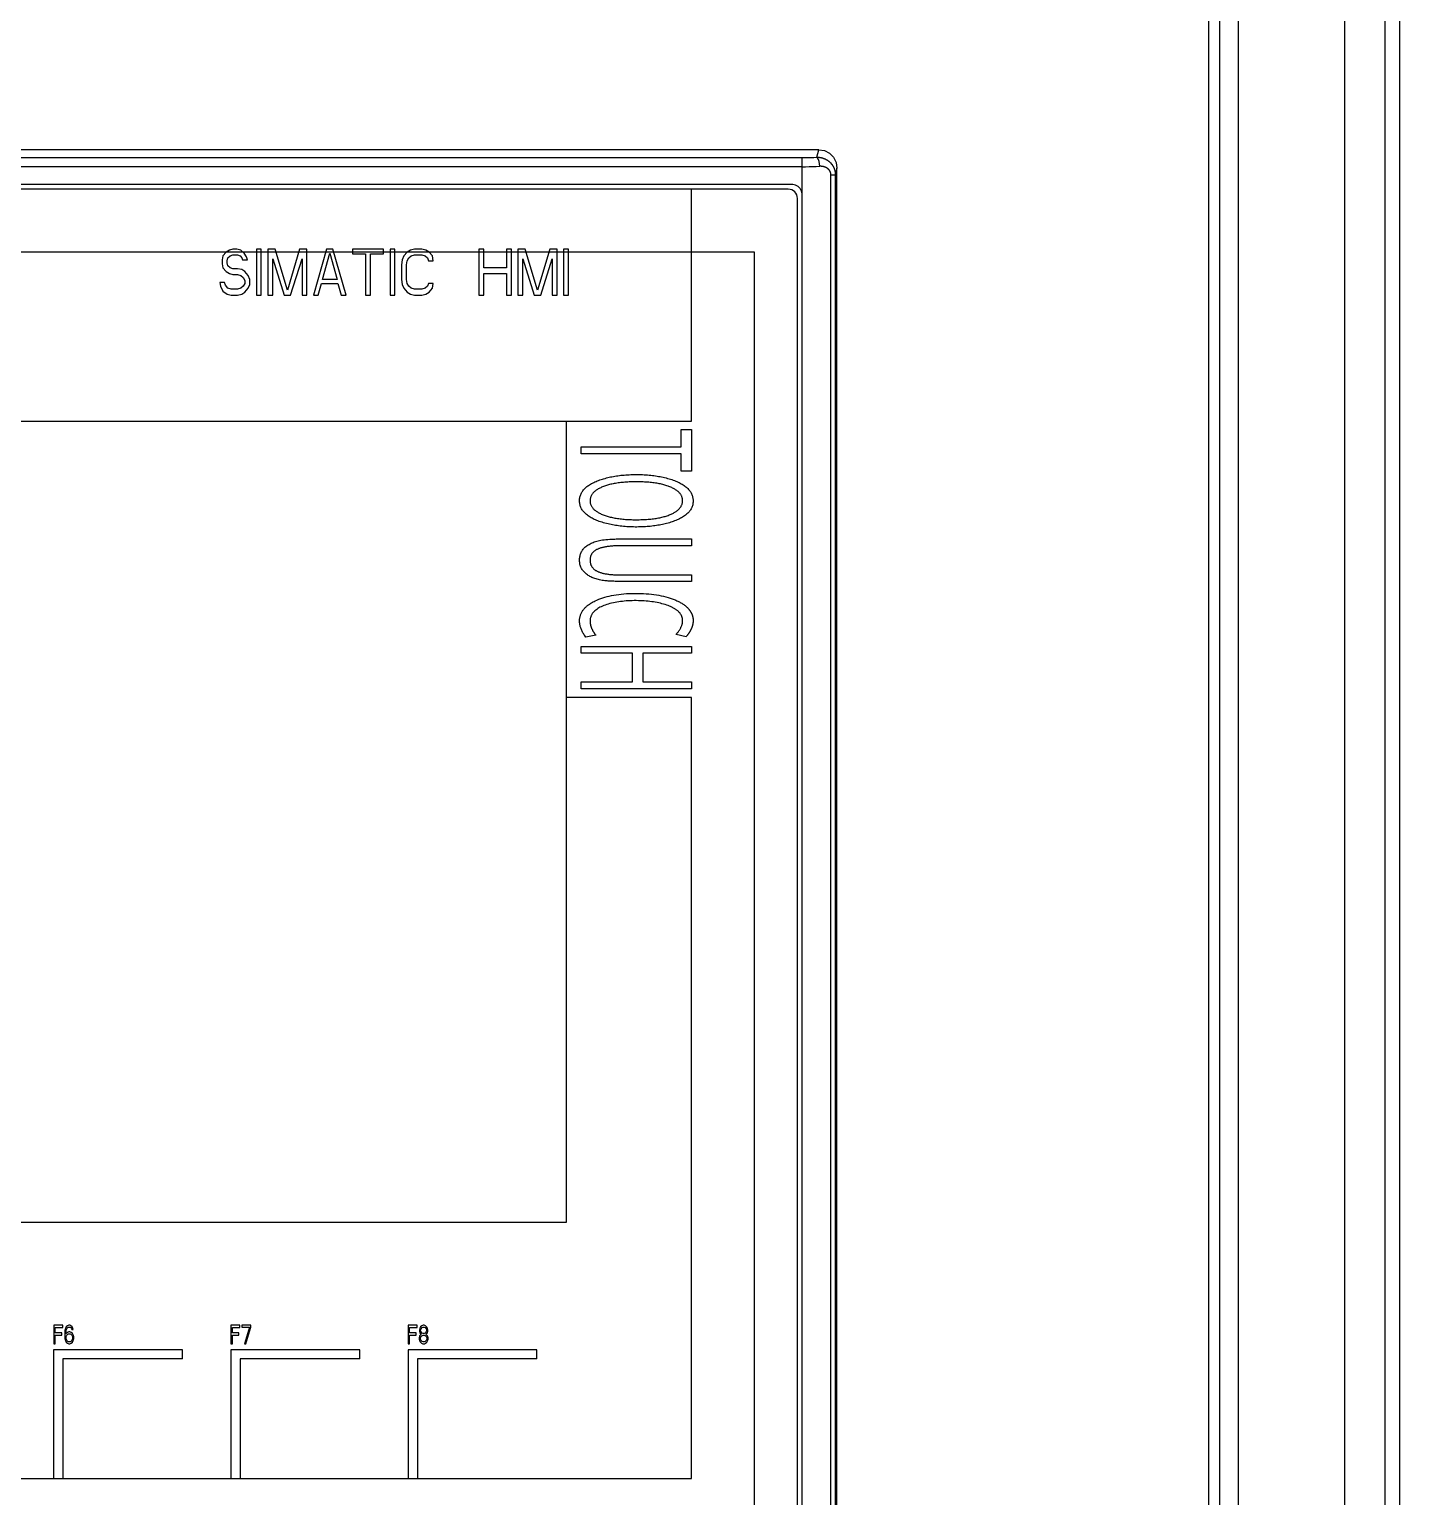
# Model space of a CAD drawing. Header units: millimetres. Extents: x 979 to 5828, y -1860 to 642.
# Drawn here: x 3258.3 to 3407.2, y 358.8 to 518.2 of the extents above; entities that cross this region are included whole.
import ezdxf

# ---------------------------------------------------------------- set-up
doc = ezdxf.new("R2010")
doc.units = ezdxf.units.MM

msp = doc.modelspace()

# ---------------------------------------------------------------- linework, layer by layer
for p, q in [((3386.388, 573.567), (3386.388, 278.641)), ((3387.635, 279.141), (3387.635, 573.567)), ((3389.66, 279.585), (3389.66, 572.625)), ((3405.56, 569.425), (3405.56, 282.785)), ((3407.16, 569.425), (3407.16, 282.785)), ((3401.206, 297.588), (3401.206, 554.62))]:
    msp.add_line(p, q)
at = {"color": 7, "linetype": 'Continuous'}
for p, q in [((3344.044, 505.104), (3134.022, 505.104)), ((3135.833, 504.24), (3342.233, 504.24)), ((3342.233, 347.969), (3342.233, 504.24)), ((3343.84, 504.283), (3344.044, 505.104)), ((3342.233, 503.253), (3135.833, 503.253)), ((3345.378, 349.843), (3345.378, 502.366)), ((3345.378, 502.366), (3345.853, 502.366)), ((3346.033, 503.091), (3345.853, 502.366)), ((3345.853, 502.366), (3345.853, 349.843)), ((3346.033, 349.117), (3346.033, 503.091)), ((3341.233, 501.304), (3136.833, 501.304)), ((3340.733, 500.804), (3137.333, 500.804)), ((3330.233, 475.604), (3330.233, 500.804)), ((3341.733, 352.404), (3341.733, 499.804)), ((3280.034, 494.199), (3279.68, 493.986)), ((3280.388, 494.305), (3280.034, 494.199)), ((3280.831, 494.305), (3280.388, 494.305)), ((3281.274, 494.199), (3280.831, 494.305)), ((3281.628, 493.879), (3281.274, 494.199)), ((3282.956, 494.305), (3282.956, 489.305)), ((3283.487, 494.305), (3282.956, 494.305)), ((3283.487, 489.305), (3283.487, 494.305)), ((3284.196, 494.305), (3284.196, 489.305)), ((3284.993, 494.305), (3284.196, 494.305)), ((3286.321, 489.837), (3284.993, 494.305)), ((3287.649, 494.305), (3286.321, 489.837)), ((3288.446, 494.305), (3287.649, 494.305)), ((3288.446, 489.305), (3288.446, 494.305)), ((3290.571, 494.305), (3289.154, 489.305)), ((3291.279, 494.305), (3290.571, 494.305)), ((3292.696, 489.305), (3291.279, 494.305)), ((3293.404, 494.305), (3293.404, 493.773)), ((3296.769, 494.305), (3293.404, 494.305)), ((3296.769, 493.773), (3296.769, 494.305)), ((3297.477, 494.305), (3297.477, 489.305)), ((3298.008, 494.305), (3297.477, 494.305)), ((3298.008, 489.305), (3298.008, 494.305)), ((3299.691, 494.199), (3299.336, 493.986)), ((3300.133, 494.305), (3299.691, 494.199)), ((3300.93, 494.305), (3300.133, 494.305)), ((3301.373, 494.199), (3300.93, 494.305)), ((3301.727, 493.986), (3301.373, 494.199)), ((3307.128, 494.305), (3307.128, 489.305)), ((3307.659, 494.305), (3307.128, 494.305)), ((3307.659, 492.284), (3307.659, 494.305)), ((3310.138, 494.305), (3310.138, 492.284)), ((3310.67, 494.305), (3310.138, 494.305)), ((3310.67, 489.305), (3310.67, 494.305)), ((3311.378, 494.305), (3311.378, 489.305)), ((3312.175, 494.305), (3311.378, 494.305)), ((3313.503, 489.837), (3312.175, 494.305)), ((3314.831, 494.305), (3313.503, 489.837)), ((3315.628, 494.305), (3314.831, 494.305)), ((3315.628, 489.305), (3315.628, 494.305)), ((3316.336, 494.305), (3316.336, 489.305)), ((3316.868, 494.305), (3316.336, 494.305)), ((3316.868, 489.305), (3316.868, 494.305)), ((3279.326, 493.56), (3279.237, 493.135)), ((3279.237, 493.135), (3279.237, 492.709)), ((3279.237, 492.709), (3279.326, 492.284)), ((3279.68, 493.986), (3279.326, 493.56)), ((3279.769, 493.028), (3279.857, 493.348)), ((3279.769, 492.816), (3279.769, 493.028)), ((3279.857, 492.496), (3279.769, 492.816)), ((3279.857, 493.348), (3280.123, 493.56)), ((3280.123, 493.56), (3280.388, 493.667)), ((3280.388, 493.667), (3280.92, 493.667)), ((3280.92, 493.667), (3281.185, 493.56)), ((3281.185, 493.56), (3281.362, 493.348)), ((3281.362, 493.348), (3281.451, 493.135)), ((3281.451, 493.135), (3281.982, 493.135)), ((3281.894, 493.454), (3281.628, 493.879)), ((3281.982, 493.135), (3281.894, 493.454)), ((3284.727, 489.305), (3284.727, 493.241)), ((3284.727, 493.241), (3285.967, 489.305)), ((3286.675, 489.305), (3287.914, 493.241)), ((3287.914, 493.241), (3287.914, 489.305)), ((3290.128, 491.007), (3290.925, 493.879)), ((3290.925, 493.879), (3291.722, 491.007)), ((3293.404, 493.773), (3294.821, 493.773)), ((3294.821, 493.773), (3294.821, 489.305)), ((3295.352, 489.305), (3295.352, 493.773)), ((3295.352, 493.773), (3296.769, 493.773)), ((3298.805, 493.135), (3298.717, 492.603)), ((3298.717, 492.603), (3298.717, 491.007)), ((3298.982, 493.56), (3298.805, 493.135)), ((3299.336, 493.986), (3298.982, 493.56)), ((3299.248, 492.603), (3299.336, 493.028)), ((3299.248, 491.007), (3299.248, 492.603)), ((3299.336, 493.028), (3299.513, 493.348)), ((3299.513, 493.348), (3299.779, 493.56)), ((3299.779, 493.56), (3300.133, 493.667)), ((3300.133, 493.667), (3300.93, 493.667)), ((3300.93, 493.667), (3301.284, 493.56)), ((3301.284, 493.56), (3301.55, 493.348)), ((3301.55, 493.348), (3301.638, 493.028)), ((3301.638, 493.028), (3302.17, 493.028)), ((3302.081, 493.56), (3301.727, 493.986)), ((3302.17, 493.028), (3302.081, 493.56)), ((3311.909, 489.305), (3311.909, 493.241)), ((3311.909, 493.241), (3313.149, 489.305)), ((3313.857, 489.305), (3315.097, 493.241)), ((3315.097, 493.241), (3315.097, 489.305)), ((3279.326, 492.284), (3279.68, 491.858)), ((3279.68, 491.858), (3280.034, 491.645)), ((3280.123, 492.284), (3279.857, 492.496)), ((3280.034, 491.645), (3280.388, 491.539)), ((3280.388, 492.177), (3280.123, 492.284)), ((3280.92, 492.177), (3280.388, 492.177)), ((3280.388, 491.539), (3280.92, 491.539)), ((3281.362, 492.071), (3280.92, 492.177)), ((3280.92, 491.539), (3281.274, 491.433)), ((3281.274, 491.433), (3281.539, 491.22)), ((3281.717, 491.858), (3281.362, 492.071)), ((3281.539, 491.22), (3281.717, 490.901)), ((3282.071, 491.433), (3281.717, 491.858)), ((3282.248, 491.007), (3282.071, 491.433)), ((3282.248, 490.475), (3282.248, 491.007)), ((3291.722, 491.007), (3290.128, 491.007)), ((3298.717, 491.007), (3298.805, 490.475)), ((3299.336, 490.582), (3299.248, 491.007)), ((3310.138, 492.284), (3307.659, 492.284)), ((3307.659, 489.305), (3307.659, 491.645)), ((3307.659, 491.645), (3310.138, 491.645)), ((3310.138, 491.645), (3310.138, 489.305)), ((3278.972, 490.688), (3279.06, 490.262)), ((3279.503, 490.688), (3278.972, 490.688)), ((3279.06, 490.262), (3279.326, 489.731)), ((3279.326, 489.731), (3279.769, 489.411)), ((3279.592, 490.369), (3279.503, 490.688)), ((3279.857, 490.05), (3279.592, 490.369)), ((3279.769, 489.411), (3280.211, 489.305)), ((3280.211, 489.943), (3279.857, 490.05)), ((3280.92, 489.943), (3280.211, 489.943)), ((3281.274, 490.05), (3280.92, 489.943)), ((3280.92, 489.305), (3281.362, 489.411)), ((3281.539, 490.262), (3281.274, 490.05)), ((3281.362, 489.411), (3281.717, 489.624)), ((3281.717, 490.582), (3281.539, 490.262)), ((3281.717, 490.901), (3281.717, 490.582)), ((3281.717, 489.624), (3282.071, 490.05)), ((3282.071, 490.05), (3282.248, 490.475)), ((3289.685, 489.305), (3290.039, 490.582)), ((3290.039, 490.582), (3291.81, 490.582)), ((3291.81, 490.582), (3292.164, 489.305)), ((3298.805, 490.475), (3298.982, 490.05)), ((3298.982, 490.05), (3299.336, 489.624)), ((3299.513, 490.262), (3299.336, 490.582)), ((3299.336, 489.624), (3299.691, 489.411)), ((3299.779, 490.05), (3299.513, 490.262)), ((3299.691, 489.411), (3300.133, 489.305)), ((3300.133, 489.943), (3299.779, 490.05)), ((3300.93, 489.943), (3300.133, 489.943)), ((3301.284, 490.05), (3300.93, 489.943)), ((3300.93, 489.305), (3301.373, 489.411)), ((3301.55, 490.262), (3301.284, 490.05)), ((3301.373, 489.411), (3301.727, 489.624)), ((3301.638, 490.582), (3301.55, 490.262)), ((3302.17, 490.582), (3301.638, 490.582)), ((3301.727, 489.624), (3302.081, 490.05)), ((3302.081, 490.05), (3302.17, 490.582)), ((3280.211, 489.305), (3280.92, 489.305)), ((3282.956, 489.305), (3283.487, 489.305)), ((3284.196, 489.305), (3284.727, 489.305)), ((3285.967, 489.305), (3286.675, 489.305)), ((3287.914, 489.305), (3288.446, 489.305)), ((3289.154, 489.305), (3289.685, 489.305)), ((3292.164, 489.305), (3292.696, 489.305)), ((3294.821, 489.305), (3295.352, 489.305)), ((3297.477, 489.305), (3298.008, 489.305)), ((3300.133, 489.305), (3300.93, 489.305)), ((3307.128, 489.305), (3307.659, 489.305)), ((3310.138, 489.305), (3310.67, 489.305)), ((3311.378, 489.305), (3311.909, 489.305)), ((3313.149, 489.305), (3313.857, 489.305)), ((3315.097, 489.305), (3315.628, 489.305)), ((3316.336, 489.305), (3316.868, 489.305)), ((3161.433, 475.604), (3330.233, 475.604)), ((3316.633, 388.604), (3316.633, 475.604)), ((3329.089, 472.82), (3329.089, 474.704)), ((3329.089, 474.704), (3330.233, 474.704)), ((3330.233, 474.704), (3330.233, 470.167)), ((3318.233, 472.073), (3318.233, 472.82)), ((3318.233, 472.82), (3329.089, 472.82)), ((3329.089, 472.073), (3318.233, 472.073)), ((3329.089, 470.167), (3329.089, 472.073)), ((3330.233, 470.167), (3329.089, 470.167)), ((3323.528, 462.827), (3330.233, 462.827)), ((3330.233, 462.827), (3330.233, 462.081)), ((3330.233, 462.081), (3322.889, 462.081)), ((3322.742, 458.905), (3330.233, 458.905)), ((3330.233, 458.905), (3330.233, 458.195)), ((3318.233, 450.394), (3318.233, 451.14)), ((3318.233, 451.14), (3330.233, 451.14)), ((3319.843, 452.351), (3318.732, 452.165)), ((3329.658, 452.201), (3328.549, 452.442)), ((3330.233, 451.14), (3330.233, 450.394)), ((3323.807, 450.394), (3318.233, 450.394)), ((3323.807, 447.29), (3323.807, 450.394)), ((3324.948, 450.394), (3324.948, 447.29)), ((3330.233, 450.394), (3324.948, 450.394)), ((3318.233, 446.544), (3318.233, 447.29)), ((3318.233, 447.29), (3323.807, 447.29)), ((3330.233, 446.544), (3318.233, 446.544)), ((3324.948, 447.29), (3330.233, 447.29)), ((3330.233, 447.29), (3330.233, 446.544)), ((3330.233, 445.604), (3316.633, 445.604)), ((3330.233, 360.744), (3330.233, 445.604)), ((3161.433, 388.604), (3316.633, 388.604)), ((3260.948, 377.395), (3260.948, 375.395)), ((3261.923, 377.395), (3260.948, 377.395)), ((3261.11, 376.587), (3261.11, 377.14)), ((3261.11, 377.14), (3261.923, 377.14)), ((3261.814, 376.587), (3261.11, 376.587)), ((3261.11, 375.395), (3261.11, 376.331)), ((3261.11, 376.331), (3261.814, 376.331)), ((3261.814, 376.331), (3261.814, 376.587)), ((3261.923, 377.14), (3261.923, 377.395)), ((3262.166, 376.842), (3262.139, 376.544)), ((3262.139, 376.544), (3262.139, 376.246)), ((3262.139, 376.246), (3262.166, 375.948)), ((3262.221, 377.055), (3262.166, 376.842)), ((3262.302, 377.225), (3262.221, 377.055)), ((3262.275, 376.544), (3262.302, 376.799)), ((3262.437, 376.629), (3262.275, 376.459)), ((3262.275, 376.459), (3262.275, 376.544)), ((3262.437, 377.353), (3262.302, 377.225)), ((3262.302, 376.799), (3262.329, 376.927)), ((3262.302, 376.118), (3262.329, 376.246)), ((3262.329, 376.927), (3262.383, 377.055)), ((3262.329, 376.246), (3262.383, 376.331)), ((3262.383, 377.055), (3262.464, 377.14)), ((3262.383, 376.331), (3262.464, 376.416)), ((3262.573, 377.395), (3262.437, 377.353)), ((3262.573, 376.672), (3262.437, 376.629)), ((3262.464, 377.14), (3262.546, 377.182)), ((3262.464, 376.416), (3262.546, 376.459)), ((3262.546, 377.182), (3262.708, 377.182)), ((3262.546, 376.459), (3262.735, 376.459)), ((3262.681, 377.395), (3262.573, 377.395)), ((3262.708, 376.672), (3262.573, 376.672)), ((3262.816, 377.353), (3262.681, 377.395)), ((3262.708, 377.182), (3262.789, 377.14)), ((3262.844, 376.629), (3262.708, 376.672)), ((3262.735, 376.459), (3262.816, 376.416)), ((3262.789, 377.14), (3262.871, 377.055)), ((3262.952, 377.225), (3262.816, 377.353)), ((3262.816, 376.416), (3262.898, 376.331)), ((3262.979, 376.501), (3262.844, 376.629)), ((3262.871, 377.055), (3262.925, 376.927)), ((3262.898, 376.331), (3262.952, 376.246)), ((3262.925, 376.927), (3263.06, 376.927)), ((3263.033, 377.055), (3262.952, 377.225)), ((3262.952, 376.246), (3262.979, 376.118)), ((3263.06, 376.374), (3262.979, 376.501)), ((3263.06, 376.927), (3263.033, 377.055)), ((3263.114, 376.161), (3263.06, 376.374)), ((3280.198, 377.395), (3280.198, 375.395)), ((3281.173, 377.395), (3280.198, 377.395)), ((3280.36, 376.587), (3280.36, 377.14)), ((3280.36, 377.14), (3281.173, 377.14)), ((3281.064, 376.587), (3280.36, 376.587)), ((3280.36, 375.395), (3280.36, 376.331)), ((3280.36, 376.331), (3281.064, 376.331)), ((3281.064, 376.331), (3281.064, 376.587)), ((3281.173, 377.14), (3281.173, 377.395)), ((3281.389, 377.395), (3281.389, 377.182)), ((3282.364, 377.395), (3281.389, 377.395)), ((3281.389, 377.182), (3282.202, 377.182)), ((3282.202, 377.182), (3281.66, 375.395)), ((3281.823, 375.395), (3282.364, 377.182)), ((3282.364, 377.182), (3282.364, 377.395)), ((3299.448, 377.395), (3299.448, 375.395)), ((3300.423, 377.395), (3299.448, 377.395)), ((3299.61, 376.587), (3299.61, 377.14)), ((3299.61, 377.14), (3300.423, 377.14)), ((3300.314, 376.587), (3299.61, 376.587)), ((3299.61, 375.395), (3299.61, 376.331)), ((3299.61, 376.331), (3300.314, 376.331)), ((3300.314, 376.331), (3300.314, 376.587)), ((3300.423, 377.14), (3300.423, 377.395)), ((3300.694, 376.246), (3300.639, 376.033)), ((3300.721, 377.097), (3300.666, 376.884)), ((3300.666, 376.884), (3300.666, 376.757)), ((3300.666, 376.757), (3300.721, 376.587)), ((3300.802, 376.374), (3300.694, 376.246)), ((3300.802, 377.225), (3300.721, 377.097)), ((3300.721, 376.587), (3300.802, 376.459)), ((3300.775, 376.033), (3300.856, 376.204)), ((3300.937, 377.353), (3300.802, 377.225)), ((3300.802, 376.884), (3300.856, 377.012)), ((3300.802, 376.799), (3300.802, 376.884)), ((3300.856, 376.672), (3300.802, 376.799)), ((3300.802, 376.459), (3300.856, 376.416)), ((3300.856, 376.416), (3300.802, 376.374)), ((3300.856, 377.012), (3300.964, 377.14)), ((3300.964, 376.544), (3300.856, 376.672)), ((3300.856, 376.204), (3300.964, 376.289)), ((3301.073, 377.395), (3300.937, 377.353)), ((3300.964, 377.14), (3301.073, 377.182)), ((3301.073, 376.501), (3300.964, 376.544)), ((3300.964, 376.289), (3301.073, 376.331)), ((3301.181, 377.395), (3301.073, 377.395)), ((3301.073, 377.182), (3301.181, 377.182)), ((3301.181, 376.501), (3301.073, 376.501)), ((3301.073, 376.331), (3301.181, 376.331)), ((3301.316, 377.353), (3301.181, 377.395)), ((3301.181, 377.182), (3301.289, 377.14)), ((3301.289, 376.544), (3301.181, 376.501)), ((3301.181, 376.331), (3301.289, 376.289)), ((3301.289, 377.14), (3301.398, 377.012)), ((3301.398, 376.672), (3301.289, 376.544)), ((3301.289, 376.289), (3301.398, 376.204)), ((3301.452, 377.225), (3301.316, 377.353)), ((3301.398, 377.012), (3301.452, 376.884)), ((3301.452, 376.799), (3301.398, 376.672)), ((3301.398, 376.416), (3301.452, 376.459)), ((3301.452, 376.374), (3301.398, 376.416)), ((3301.398, 376.204), (3301.479, 376.033)), ((3301.533, 377.097), (3301.452, 377.225)), ((3301.452, 376.884), (3301.452, 376.799)), ((3301.452, 376.459), (3301.533, 376.587)), ((3301.56, 376.246), (3301.452, 376.374)), ((3301.587, 376.884), (3301.533, 377.097)), ((3301.533, 376.587), (3301.587, 376.757)), ((3301.614, 376.033), (3301.56, 376.246)), ((3301.587, 376.757), (3301.587, 376.884)), ((3260.923, 374.744), (3260.923, 360.744)), ((3274.923, 374.744), (3260.923, 374.744)), ((3260.948, 375.395), (3261.11, 375.395)), ((3262.166, 375.948), (3262.221, 375.735)), ((3262.221, 375.735), (3262.302, 375.565)), ((3262.302, 375.991), (3262.302, 376.118)), ((3262.329, 375.863), (3262.302, 375.991)), ((3262.302, 375.565), (3262.437, 375.438)), ((3262.383, 375.735), (3262.329, 375.863)), ((3262.464, 375.65), (3262.383, 375.735)), ((3262.437, 375.438), (3262.573, 375.395)), ((3262.546, 375.608), (3262.464, 375.65)), ((3262.735, 375.608), (3262.546, 375.608)), ((3262.573, 375.395), (3262.708, 375.395)), ((3262.708, 375.395), (3262.844, 375.438)), ((3262.816, 375.65), (3262.735, 375.608)), ((3262.898, 375.735), (3262.816, 375.65)), ((3262.844, 375.438), (3262.979, 375.565)), ((3262.952, 375.863), (3262.898, 375.735)), ((3262.979, 375.991), (3262.952, 375.863)), ((3262.979, 376.118), (3262.979, 375.991)), ((3262.979, 375.565), (3263.06, 375.735)), ((3263.06, 375.735), (3263.114, 375.948)), ((3263.114, 375.948), (3263.114, 376.161)), ((3274.923, 373.744), (3274.923, 374.744)), ((3280.183, 374.744), (3280.183, 360.744)), ((3294.183, 374.744), (3280.183, 374.744)), ((3280.198, 375.395), (3280.36, 375.395)), ((3281.66, 375.395), (3281.823, 375.395)), ((3294.183, 373.744), (3294.183, 374.744)), ((3299.443, 374.744), (3299.443, 360.744)), ((3313.443, 374.744), (3299.443, 374.744)), ((3299.448, 375.395), (3299.61, 375.395)), ((3300.639, 376.033), (3300.639, 375.906)), ((3300.639, 375.906), (3300.694, 375.693)), ((3300.694, 375.693), (3300.775, 375.565)), ((3300.775, 375.906), (3300.775, 376.033)), ((3300.856, 375.735), (3300.775, 375.906)), ((3300.775, 375.565), (3300.91, 375.438)), ((3300.964, 375.65), (3300.856, 375.735)), ((3300.91, 375.438), (3301.046, 375.395)), ((3301.073, 375.608), (3300.964, 375.65)), ((3301.046, 375.395), (3301.208, 375.395)), ((3301.181, 375.608), (3301.073, 375.608)), ((3301.289, 375.65), (3301.181, 375.608)), ((3301.208, 375.395), (3301.344, 375.438)), ((3301.398, 375.735), (3301.289, 375.65)), ((3301.344, 375.438), (3301.479, 375.565)), ((3301.479, 375.906), (3301.398, 375.735)), ((3301.479, 376.033), (3301.479, 375.906)), ((3301.479, 375.565), (3301.56, 375.693)), ((3301.56, 375.693), (3301.614, 375.906)), ((3301.614, 375.906), (3301.614, 376.033)), ((3313.443, 373.744), (3313.443, 374.744)), ((3261.923, 373.744), (3261.923, 360.744)), ((3274.923, 373.744), (3261.923, 373.744)), ((3281.183, 373.744), (3281.183, 360.744)), ((3294.183, 373.744), (3281.183, 373.744)), ((3300.443, 373.744), (3300.443, 360.744)), ((3313.443, 373.744), (3300.443, 373.744)), ((3147.833, 360.744), (3330.233, 360.744))]:
    msp.add_line(p, q, dxfattribs=at)
for points in [[(3342.233, 504.24), (3342.56, 504.242), (3342.886, 504.247), (3343.208, 504.256), (3343.527, 504.267), (3343.84, 504.283)], [(3344.162, 503.296), (3344.135, 503.575), (3344.085, 503.833), (3344.015, 504.047), (3343.931, 504.201), (3343.84, 504.283)], [(3343.84, 504.283), (3343.866, 504.283), (3343.891, 504.283), (3343.917, 504.283), (3343.943, 504.283), (3343.968, 504.282), (3343.993, 504.281), (3344.019, 504.279), (3344.044, 504.278), (3344.069, 504.276), (3344.095, 504.273), (3344.12, 504.271), (3344.145, 504.268), (3344.17, 504.264), (3344.195, 504.261), (3344.219, 504.257), (3344.244, 504.253), (3344.269, 504.248), (3344.293, 504.244), (3344.318, 504.239), (3344.342, 504.233), (3344.367, 504.228), (3344.391, 504.222), (3344.415, 504.215), (3344.439, 504.209), (3344.464, 504.202), (3344.488, 504.195), (3344.512, 504.187), (3344.535, 504.179), (3344.559, 504.171), (3344.583, 504.163), (3344.607, 504.154), (3344.63, 504.145), (3344.654, 504.136), (3344.677, 504.126), (3344.7, 504.116), (3344.723, 504.106), (3344.746, 504.096), (3344.769, 504.085), (3344.791, 504.074), (3344.813, 504.063), (3344.836, 504.051), (3344.857, 504.039), (3344.879, 504.027), (3344.901, 504.015), (3344.922, 504.002), (3344.944, 503.989), (3344.965, 503.976), (3344.986, 503.963), (3345.007, 503.949), (3345.027, 503.935), (3345.048, 503.921), (3345.068, 503.906), (3345.088, 503.891), (3345.108, 503.876), (3345.128, 503.861), (3345.148, 503.845), (3345.167, 503.829), (3345.187, 503.813), (3345.206, 503.796), (3345.224, 503.78), (3345.243, 503.763), (3345.261, 503.746), (3345.279, 503.728), (3345.297, 503.711), (3345.315, 503.693), (3345.332, 503.675), (3345.349, 503.657), (3345.366, 503.639), (3345.382, 503.62), (3345.399, 503.601), (3345.415, 503.582), (3345.431, 503.562), (3345.446, 503.543), (3345.462, 503.523), (3345.477, 503.503), (3345.492, 503.483), (3345.506, 503.462), (3345.521, 503.442), (3345.535, 503.421), (3345.549, 503.399), (3345.562, 503.378), (3345.576, 503.357), (3345.589, 503.335), (3345.601, 503.313), (3345.614, 503.291), (3345.626, 503.269), (3345.638, 503.247), (3345.649, 503.225), (3345.66, 503.202), (3345.671, 503.179), (3345.682, 503.157), (3345.692, 503.134), (3345.702, 503.11), (3345.712, 503.087), (3345.721, 503.064), (3345.73, 503.04), (3345.739, 503.016), (3345.747, 502.992), (3345.755, 502.968), (3345.763, 502.944), (3345.771, 502.919), (3345.778, 502.895), (3345.785, 502.87), (3345.791, 502.846), (3345.798, 502.821), (3345.804, 502.796), (3345.809, 502.771), (3345.814, 502.746), (3345.819, 502.722), (3345.824, 502.697), (3345.828, 502.671), (3345.832, 502.646), (3345.835, 502.621), (3345.839, 502.596), (3345.842, 502.571), (3345.844, 502.545), (3345.846, 502.52), (3345.848, 502.494), (3345.85, 502.469), (3345.851, 502.443), (3345.852, 502.417), (3345.853, 502.392), (3345.853, 502.366)], [(3344.044, 505.104), (3344.659, 505.006), (3345.214, 504.721), (3345.654, 504.276), (3345.936, 503.714), (3346.033, 503.091)], [(3342.233, 503.253), (3342.625, 503.254), (3343.016, 503.26), (3343.404, 503.268), (3343.786, 503.28), (3344.162, 503.296)], [(3345.378, 502.366), (3345.378, 502.382), (3345.377, 502.398), (3345.377, 502.414), (3345.375, 502.429), (3345.374, 502.445), (3345.372, 502.461), (3345.371, 502.476), (3345.368, 502.492), (3345.366, 502.507), (3345.363, 502.522), (3345.36, 502.538), (3345.356, 502.553), (3345.353, 502.568), (3345.349, 502.583), (3345.344, 502.598), (3345.34, 502.613), (3345.335, 502.628), (3345.33, 502.643), (3345.324, 502.658), (3345.318, 502.672), (3345.312, 502.686), (3345.306, 502.7), (3345.3, 502.714), (3345.293, 502.728), (3345.286, 502.741), (3345.279, 502.755), (3345.272, 502.768), (3345.264, 502.781), (3345.257, 502.794), (3345.249, 502.807), (3345.241, 502.819), (3345.232, 502.832), (3345.224, 502.844), (3345.215, 502.856), (3345.206, 502.868), (3345.197, 502.88), (3345.187, 502.891), (3345.178, 502.903), (3345.168, 502.914), (3345.158, 502.925), (3345.148, 502.936), (3345.138, 502.947), (3345.128, 502.957), (3345.117, 502.968), (3345.107, 502.978), (3345.096, 502.988), (3345.085, 502.998), (3345.074, 503.007), (3345.063, 503.017), (3345.052, 503.026), (3345.041, 503.035), (3345.029, 503.044), (3345.018, 503.053), (3345.006, 503.062), (3344.994, 503.07), (3344.982, 503.079), (3344.97, 503.087), (3344.958, 503.095), (3344.946, 503.103), (3344.933, 503.11), (3344.921, 503.118), (3344.908, 503.125), (3344.896, 503.132), (3344.883, 503.139), (3344.87, 503.146), (3344.857, 503.153), (3344.844, 503.159), (3344.831, 503.166), (3344.818, 503.172), (3344.805, 503.178), (3344.792, 503.184), (3344.779, 503.189), (3344.765, 503.195), (3344.752, 503.2), (3344.739, 503.206), (3344.725, 503.211), (3344.711, 503.216), (3344.698, 503.221), (3344.684, 503.225), (3344.67, 503.23), (3344.656, 503.234), (3344.642, 503.239), (3344.628, 503.243), (3344.614, 503.247), (3344.6, 503.25), (3344.586, 503.254), (3344.572, 503.257), (3344.557, 503.261), (3344.543, 503.264), (3344.529, 503.267), (3344.515, 503.27), (3344.5, 503.273), (3344.486, 503.275), (3344.471, 503.278), (3344.457, 503.28), (3344.443, 503.282), (3344.428, 503.284), (3344.414, 503.286), (3344.399, 503.288), (3344.384, 503.289), (3344.37, 503.291), (3344.355, 503.292), (3344.34, 503.293), (3344.326, 503.294), (3344.311, 503.295), (3344.296, 503.296), (3344.281, 503.296), (3344.266, 503.297), (3344.252, 503.297), (3344.237, 503.297), (3344.222, 503.297), (3344.207, 503.297), (3344.192, 503.297), (3344.177, 503.296), (3344.162, 503.296)], [(3342.233, 500.305), (3342.184, 500.614), (3342.042, 500.892), (3341.821, 501.113), (3341.542, 501.255), (3341.233, 501.304)], [(3321.165, 464.451), (3320.993, 464.494), (3320.827, 464.538), (3320.665, 464.584), (3320.509, 464.631), (3320.357, 464.68), (3320.21, 464.73), (3320.068, 464.782), (3319.931, 464.836), (3319.798, 464.892), (3319.671, 464.948), (3319.548, 465.007), (3319.431, 465.067), (3319.318, 465.129), (3319.21, 465.192), (3319.107, 465.257), (3319.009, 465.324), (3318.915, 465.392), (3318.827, 465.462), (3318.743, 465.533), (3318.664, 465.606), (3318.59, 465.681), (3318.521, 465.757), (3318.457, 465.835), (3318.398, 465.914), (3318.343, 465.995), (3318.294, 466.078), (3318.249, 466.162), (3318.209, 466.248), (3318.174, 466.335), (3318.144, 466.424), (3318.118, 466.515), (3318.098, 466.607), (3318.082, 466.701), (3318.072, 466.797), (3318.066, 466.894), (3318.065, 466.993), (3318.069, 467.09), (3318.077, 467.187), (3318.091, 467.281), (3318.109, 467.374), (3318.132, 467.465), (3318.16, 467.555), (3318.192, 467.643), (3318.23, 467.73), (3318.272, 467.814), (3318.319, 467.898), (3318.371, 467.979), (3318.427, 468.059), (3318.489, 468.138), (3318.555, 468.214), (3318.626, 468.29), (3318.702, 468.363), (3318.782, 468.435), (3318.868, 468.505), (3318.958, 468.574), (3319.053, 468.641), (3319.153, 468.707), (3319.258, 468.77), (3319.368, 468.833), (3319.482, 468.893), (3319.601, 468.952), (3319.726, 469.01), (3319.855, 469.066), (3319.988, 469.12), (3320.123, 469.172), (3320.261, 469.222), (3320.4, 469.27), (3320.542, 469.316), (3320.685, 469.36), (3320.831, 469.402), (3320.979, 469.442), (3321.128, 469.48), (3321.28, 469.515), (3321.434, 469.549), (3321.59, 469.581), (3321.748, 469.611), (3321.908, 469.639), (3322.07, 469.664), (3322.234, 469.688), (3322.4, 469.71), (3322.568, 469.73), (3322.739, 469.747), (3322.911, 469.763), (3323.085, 469.777), (3323.262, 469.788), (3323.44, 469.798), (3323.62, 469.806), (3323.803, 469.811), (3323.987, 469.815), (3324.174, 469.817), (3324.362, 469.816), (3324.548, 469.814), (3324.732, 469.809), (3324.915, 469.802), (3325.097, 469.793), (3325.277, 469.782), (3325.455, 469.769), (3325.631, 469.753), (3325.806, 469.736), (3325.979, 469.716), (3326.15, 469.694), (3326.32, 469.67), (3326.488, 469.644), (3326.655, 469.615), (3326.82, 469.585), (3326.983, 469.552), (3327.144, 469.517), (3327.304, 469.481)], [(3328.006, 465.502), (3328.097, 465.544), (3328.185, 465.587), (3328.27, 465.631), (3328.35, 465.676), (3328.428, 465.721), (3328.502, 465.768), (3328.573, 465.816), (3328.64, 465.865), (3328.703, 465.915), (3328.764, 465.966), (3328.82, 466.018), (3328.874, 466.072), (3328.924, 466.126), (3328.97, 466.181), (3329.013, 466.237), (3329.053, 466.294), (3329.089, 466.353), (3329.122, 466.412), (3329.151, 466.472), (3329.177, 466.534), (3329.199, 466.596), (3329.218, 466.66), (3329.234, 466.724), (3329.246, 466.79), (3329.254, 466.856), (3329.259, 466.924), (3329.261, 466.992), (3329.259, 467.061), (3329.253, 467.128), (3329.244, 467.195), (3329.23, 467.26), (3329.213, 467.325), (3329.192, 467.388), (3329.168, 467.45), (3329.14, 467.512), (3329.107, 467.572), (3329.071, 467.631), (3329.032, 467.689), (3328.988, 467.747), (3328.941, 467.803), (3328.89, 467.858), (3328.836, 467.912), (3328.777, 467.965), (3328.715, 468.017), (3328.649, 468.068), (3328.579, 468.117), (3328.506, 468.166), (3328.428, 468.214), (3328.347, 468.261), (3328.263, 468.307), (3328.174, 468.351), (3328.082, 468.395), (3327.986, 468.437), (3327.886, 468.479), (3327.782, 468.519), (3327.676, 468.559), (3327.566, 468.596), (3327.454, 468.632), (3327.339, 468.667), (3327.221, 468.7), (3327.101, 468.731), (3326.977, 468.76), (3326.852, 468.789), (3326.723, 468.815), (3326.592, 468.84), (3326.458, 468.863), (3326.321, 468.885), (3326.182, 468.905), (3326.04, 468.924), (3325.895, 468.941), (3325.747, 468.956), (3325.597, 468.97), (3325.444, 468.982), (3325.289, 468.993), (3325.13, 469.002), (3324.969, 469.01), (3324.806, 469.016), (3324.639, 469.02), (3324.47, 469.023), (3324.298, 469.025), (3324.124, 469.025), (3323.953, 469.023), (3323.785, 469.02), (3323.619, 469.015), (3323.456, 469.008), (3323.295, 469), (3323.138, 468.991), (3322.983, 468.98), (3322.831, 468.967), (3322.681, 468.953), (3322.534, 468.937), (3322.39, 468.92), (3322.249, 468.901), (3322.111, 468.88), (3321.975, 468.858), (3321.842, 468.835), (3321.712, 468.81), (3321.584, 468.783), (3321.459, 468.755), (3321.337, 468.725), (3321.218, 468.693), (3321.101, 468.66), (3320.987, 468.626), (3320.876, 468.59), (3320.768, 468.552), (3320.662, 468.513), (3320.56, 468.472), (3320.46, 468.429)], [(3327.304, 469.481), (3327.471, 469.439), (3327.633, 469.396), (3327.791, 469.352), (3327.944, 469.306), (3328.092, 469.258), (3328.236, 469.209), (3328.375, 469.158), (3328.509, 469.106), (3328.639, 469.052), (3328.764, 468.996), (3328.885, 468.939), (3329.001, 468.88), (3329.113, 468.82), (3329.22, 468.758), (3329.322, 468.694), (3329.419, 468.629), (3329.513, 468.563), (3329.601, 468.494), (3329.685, 468.424), (3329.764, 468.353), (3329.839, 468.28), (3329.909, 468.205), (3329.974, 468.129), (3330.035, 468.051), (3330.091, 467.972), (3330.142, 467.891), (3330.189, 467.809), (3330.232, 467.724), (3330.269, 467.639), (3330.302, 467.551), (3330.331, 467.463), (3330.354, 467.372), (3330.374, 467.28), (3330.388, 467.186), (3330.398, 467.091), (3330.403, 466.994), (3330.404, 466.896), (3330.4, 466.799), (3330.39, 466.703), (3330.376, 466.609), (3330.357, 466.517), (3330.333, 466.426), (3330.303, 466.337), (3330.269, 466.249), (3330.23, 466.163), (3330.185, 466.078), (3330.136, 465.996), (3330.081, 465.914), (3330.022, 465.835), (3329.958, 465.757), (3329.888, 465.68), (3329.814, 465.606), (3329.734, 465.532), (3329.65, 465.461), (3329.561, 465.391), (3329.466, 465.322), (3329.367, 465.256), (3329.262, 465.19), (3329.153, 465.127), (3329.038, 465.065), (3328.919, 465.004), (3328.794, 464.946), (3328.665, 464.889), (3328.53, 464.833), (3328.393, 464.779), (3328.254, 464.728), (3328.112, 464.678), (3327.969, 464.631), (3327.824, 464.586), (3327.676, 464.543), (3327.527, 464.502), (3327.375, 464.463), (3327.222, 464.426), (3327.066, 464.391), (3326.908, 464.358), (3326.749, 464.327), (3326.587, 464.299), (3326.423, 464.272), (3326.258, 464.248), (3326.09, 464.225), (3325.92, 464.205), (3325.748, 464.187), (3325.574, 464.171), (3325.398, 464.156), (3325.22, 464.144), (3325.04, 464.134), (3324.858, 464.126), (3324.674, 464.121), (3324.488, 464.117), (3324.3, 464.115), (3324.111, 464.115), (3323.923, 464.118), (3323.737, 464.123), (3323.553, 464.13), (3323.37, 464.139), (3323.19, 464.15), (3323.011, 464.163), (3322.834, 464.178), (3322.659, 464.196), (3322.486, 464.216), (3322.315, 464.238), (3322.145, 464.262), (3321.977, 464.288), (3321.811, 464.316), (3321.647, 464.347), (3321.484, 464.38), (3321.324, 464.414), (3321.165, 464.451)], [(3320.46, 468.429), (3320.366, 468.387), (3320.275, 468.343), (3320.189, 468.299), (3320.106, 468.253), (3320.027, 468.206), (3319.951, 468.158), (3319.879, 468.109), (3319.811, 468.059), (3319.747, 468.008), (3319.686, 467.956), (3319.628, 467.902), (3319.575, 467.848), (3319.525, 467.793), (3319.479, 467.736), (3319.436, 467.679), (3319.397, 467.62), (3319.362, 467.561), (3319.33, 467.5), (3319.302, 467.439), (3319.278, 467.376), (3319.257, 467.312), (3319.24, 467.247), (3319.227, 467.182), (3319.217, 467.115), (3319.211, 467.047), (3319.208, 466.978), (3319.209, 466.909), (3319.214, 466.841), (3319.222, 466.774), (3319.234, 466.708), (3319.25, 466.643), (3319.269, 466.579), (3319.292, 466.516), (3319.319, 466.454), (3319.349, 466.393), (3319.383, 466.333), (3319.421, 466.275), (3319.462, 466.217), (3319.507, 466.16), (3319.556, 466.105), (3319.609, 466.051), (3319.665, 465.997), (3319.724, 465.945), (3319.788, 465.894), (3319.855, 465.843), (3319.926, 465.794), (3320, 465.746), (3320.078, 465.699), (3320.16, 465.653), (3320.245, 465.609), (3320.334, 465.565), (3320.427, 465.522), (3320.524, 465.481), (3320.624, 465.44), (3320.728, 465.401), (3320.834, 465.363), (3320.944, 465.326), (3321.056, 465.291), (3321.171, 465.258), (3321.288, 465.226), (3321.408, 465.195), (3321.531, 465.166), (3321.657, 465.139), (3321.785, 465.113), (3321.916, 465.088), (3322.049, 465.065), (3322.186, 465.044), (3322.325, 465.024), (3322.466, 465.006), (3322.611, 464.989), (3322.758, 464.974), (3322.908, 464.96), (3323.06, 464.948), (3323.216, 464.937), (3323.374, 464.928), (3323.535, 464.921), (3323.698, 464.915), (3323.864, 464.911), (3324.034, 464.908), (3324.205, 464.907), (3324.378, 464.907), (3324.548, 464.909), (3324.715, 464.913), (3324.88, 464.918), (3325.042, 464.925), (3325.201, 464.933), (3325.357, 464.943), (3325.511, 464.954), (3325.662, 464.967), (3325.81, 464.981), (3325.955, 464.997), (3326.098, 465.014), (3326.238, 465.033), (3326.375, 465.054), (3326.509, 465.076), (3326.641, 465.099), (3326.77, 465.124), (3326.896, 465.151), (3327.019, 465.179), (3327.14, 465.209), (3327.258, 465.24), (3327.373, 465.273), (3327.486, 465.307), (3327.595, 465.343), (3327.702, 465.381), (3327.806, 465.42), (3327.908, 465.46), (3328.006, 465.502)], [(3330.233, 458.195), (3323.442, 458.195), (3323.224, 458.195), (3323.013, 458.196), (3322.812, 458.198), (3322.619, 458.2), (3322.434, 458.202), (3322.258, 458.205), (3322.091, 458.208), (3321.932, 458.212), (3321.782, 458.216), (3321.641, 458.221), (3321.508, 458.227), (3321.383, 458.232), (3321.267, 458.239), (3321.16, 458.246), (3321.061, 458.253), (3320.971, 458.261), (3320.889, 458.269), (3320.814, 458.278), (3320.667, 458.298), (3320.524, 458.32), (3320.385, 458.345), (3320.249, 458.373), (3320.118, 458.404), (3319.99, 458.437), (3319.865, 458.473), (3319.744, 458.512), (3319.628, 458.553), (3319.514, 458.597), (3319.405, 458.644), (3319.299, 458.694), (3319.197, 458.747), (3319.099, 458.802), (3319.004, 458.86), (3318.913, 458.921), (3318.826, 458.985), (3318.743, 459.051), (3318.663, 459.12), (3318.588, 459.192), (3318.518, 459.266), (3318.453, 459.343), (3318.393, 459.423), (3318.338, 459.505), (3318.288, 459.59), (3318.243, 459.677), (3318.204, 459.767), (3318.169, 459.859), (3318.139, 459.954), (3318.114, 460.051), (3318.095, 460.151), (3318.08, 460.253), (3318.07, 460.358), (3318.065, 460.465), (3318.065, 460.574), (3318.07, 460.68), (3318.08, 460.785), (3318.095, 460.887), (3318.115, 460.986), (3318.14, 461.083), (3318.169, 461.177), (3318.204, 461.269), (3318.243, 461.358), (3318.288, 461.445), (3318.337, 461.529), (3318.391, 461.611), (3318.45, 461.69), (3318.514, 461.766), (3318.583, 461.84), (3318.657, 461.912), (3318.736, 461.981), (3318.82, 462.047), (3318.908, 462.111), (3319.002, 462.173), (3319.1, 462.232), (3319.204, 462.288), (3319.312, 462.342), (3319.425, 462.393), (3319.543, 462.442), (3319.667, 462.488), (3319.795, 462.532), (3319.93, 462.573), (3320.074, 462.611), (3320.228, 462.645), (3320.391, 462.677), (3320.563, 462.705), (3320.744, 462.73), (3320.934, 462.752), (3321.134, 462.771), (3321.343, 462.786), (3321.562, 462.798), (3321.79, 462.807), (3321.907, 462.81), (3322.029, 462.813), (3322.156, 462.815), (3322.288, 462.818), (3322.425, 462.82), (3322.567, 462.821), (3322.714, 462.823), (3322.866, 462.824), (3323.024, 462.825), (3323.186, 462.826), (3323.354, 462.826), (3323.528, 462.827)], [(3322.889, 462.081), (3322.707, 462.08), (3322.532, 462.078), (3322.364, 462.075), (3322.203, 462.071), (3322.05, 462.066), (3321.903, 462.059), (3321.764, 462.052), (3321.633, 462.044), (3321.508, 462.034), (3321.391, 462.024), (3321.281, 462.012), (3321.178, 462), (3321.081, 461.986), (3320.986, 461.971), (3320.894, 461.956), (3320.804, 461.939), (3320.717, 461.921), (3320.632, 461.902), (3320.55, 461.882), (3320.471, 461.861), (3320.393, 461.839), (3320.319, 461.816), (3320.247, 461.792), (3320.177, 461.767), (3320.11, 461.741), (3320.045, 461.713), (3319.983, 461.685), (3319.924, 461.656), (3319.867, 461.625), (3319.812, 461.594), (3319.76, 461.561), (3319.711, 461.528), (3319.664, 461.493), (3319.62, 461.458), (3319.578, 461.421), (3319.538, 461.383), (3319.502, 461.345), (3319.467, 461.305), (3319.434, 461.263), (3319.404, 461.221), (3319.376, 461.177), (3319.35, 461.131), (3319.327, 461.085), (3319.305, 461.037), (3319.286, 460.987), (3319.268, 460.937), (3319.253, 460.885), (3319.24, 460.832), (3319.23, 460.777), (3319.221, 460.721), (3319.215, 460.664), (3319.21, 460.605), (3319.208, 460.545), (3319.208, 460.484), (3319.211, 460.424), (3319.215, 460.365), (3319.222, 460.308), (3319.23, 460.251), (3319.241, 460.196), (3319.254, 460.142), (3319.27, 460.089), (3319.287, 460.038), (3319.307, 459.987), (3319.329, 459.938), (3319.353, 459.89), (3319.379, 459.843), (3319.407, 459.798), (3319.438, 459.753), (3319.47, 459.71), (3319.505, 459.668), (3319.542, 459.627), (3319.582, 459.588), (3319.623, 459.549), (3319.667, 459.512), (3319.713, 459.476), (3319.761, 459.441), (3319.811, 459.407), (3319.864, 459.375), (3319.918, 459.344), (3319.975, 459.314), (3320.034, 459.285), (3320.095, 459.258), (3320.159, 459.231), (3320.224, 459.206), (3320.292, 459.182), (3320.363, 459.159), (3320.436, 459.137), (3320.512, 459.116), (3320.591, 459.096), (3320.673, 459.077), (3320.757, 459.059), (3320.844, 459.042), (3320.934, 459.026), (3321.027, 459.011), (3321.122, 458.997), (3321.22, 458.984), (3321.321, 458.972), (3321.424, 458.961), (3321.53, 458.951), (3321.639, 458.941), (3321.751, 458.933), (3321.865, 458.926), (3321.982, 458.92), (3322.102, 458.915), (3322.225, 458.911), (3322.35, 458.908), (3322.478, 458.906), (3322.609, 458.905), (3322.742, 458.905)], [(3318.732, 452.165), (3318.667, 452.257), (3318.605, 452.348), (3318.547, 452.439), (3318.492, 452.529), (3318.44, 452.619), (3318.392, 452.708), (3318.347, 452.796), (3318.305, 452.884), (3318.267, 452.971), (3318.232, 453.058), (3318.2, 453.144), (3318.172, 453.23), (3318.147, 453.315), (3318.125, 453.4), (3318.107, 453.484), (3318.092, 453.567), (3318.08, 453.65), (3318.072, 453.732), (3318.066, 453.814), (3318.065, 453.895), (3318.066, 453.975), (3318.07, 454.055), (3318.078, 454.133), (3318.088, 454.21), (3318.101, 454.287), (3318.117, 454.362), (3318.136, 454.437), (3318.158, 454.51), (3318.182, 454.583), (3318.21, 454.654), (3318.241, 454.725), (3318.274, 454.795), (3318.311, 454.863), (3318.35, 454.931), (3318.393, 454.998), (3318.438, 455.064), (3318.486, 455.129), (3318.537, 455.193), (3318.591, 455.256), (3318.648, 455.318), (3318.708, 455.379), (3318.771, 455.439), (3318.837, 455.498), (3318.906, 455.556), (3318.977, 455.614), (3319.052, 455.67), (3319.129, 455.725), (3319.21, 455.78), (3319.293, 455.833), (3319.379, 455.886), (3319.469, 455.937), (3319.561, 455.988), (3319.656, 456.038), (3319.753, 456.086), (3319.953, 456.179), (3320.16, 456.266), (3320.374, 456.348), (3320.594, 456.424), (3320.821, 456.494), (3321.055, 456.559), (3321.296, 456.619), (3321.544, 456.672), (3321.799, 456.721), (3322.06, 456.763), (3322.329, 456.8), (3322.604, 456.832), (3322.886, 456.858), (3323.174, 456.878), (3323.47, 456.893), (3323.772, 456.902), (3324.081, 456.906), (3324.393, 456.905), (3324.699, 456.898), (3325, 456.885), (3325.294, 456.867), (3325.582, 456.844), (3325.865, 456.815), (3326.141, 456.78), (3326.412, 456.741), (3326.677, 456.696), (3326.936, 456.645), (3327.189, 456.589), (3327.436, 456.527), (3327.677, 456.46), (3327.794, 456.426), (3327.908, 456.39), (3328.02, 456.353), (3328.129, 456.315), (3328.236, 456.276), (3328.34, 456.236), (3328.442, 456.195), (3328.541, 456.153), (3328.637, 456.111), (3328.731, 456.067), (3328.823, 456.022), (3328.912, 455.976), (3328.999, 455.93), (3329.083, 455.882), (3329.164, 455.833), (3329.243, 455.784), (3329.32, 455.733), (3329.394, 455.682), (3329.465, 455.629), (3329.534, 455.576), (3329.601, 455.522), (3329.665, 455.466), (3329.727, 455.41), (3329.786, 455.353), (3329.842, 455.295), (3329.896, 455.236)], [(3328.549, 452.442), (3328.608, 452.509), (3328.664, 452.576), (3328.717, 452.642), (3328.768, 452.708), (3328.817, 452.773), (3328.862, 452.838), (3328.906, 452.903), (3328.947, 452.967), (3328.985, 453.03), (3329.021, 453.093), (3329.055, 453.156), (3329.086, 453.219), (3329.114, 453.28), (3329.14, 453.342), (3329.163, 453.403), (3329.184, 453.464), (3329.203, 453.524), (3329.218, 453.583), (3329.232, 453.643), (3329.243, 453.702), (3329.251, 453.76), (3329.257, 453.818), (3329.26, 453.876), (3329.261, 453.933), (3329.259, 453.989), (3329.256, 454.045), (3329.25, 454.1), (3329.242, 454.154), (3329.232, 454.208), (3329.22, 454.261), (3329.205, 454.313), (3329.189, 454.365), (3329.17, 454.415), (3329.149, 454.465), (3329.126, 454.515), (3329.101, 454.563), (3329.073, 454.611), (3329.044, 454.658), (3329.012, 454.705), (3328.979, 454.75), (3328.943, 454.795), (3328.905, 454.84), (3328.864, 454.883), (3328.822, 454.926), (3328.778, 454.968), (3328.731, 455.01), (3328.682, 455.05), (3328.631, 455.09), (3328.578, 455.13), (3328.523, 455.168), (3328.466, 455.206), (3328.406, 455.243), (3328.345, 455.279), (3328.281, 455.315), (3328.215, 455.35), (3328.147, 455.384), (3328.077, 455.418), (3328.005, 455.45), (3327.93, 455.483), (3327.854, 455.514), (3327.695, 455.574), (3327.532, 455.632), (3327.365, 455.686), (3327.195, 455.737), (3327.021, 455.784), (3326.845, 455.829), (3326.664, 455.87), (3326.48, 455.908), (3326.293, 455.942), (3326.103, 455.974), (3325.909, 456.002), (3325.711, 456.027), (3325.51, 456.049), (3325.306, 456.068), (3325.098, 456.084), (3324.887, 456.096), (3324.672, 456.105), (3324.454, 456.111), (3324.232, 456.114), (3324.008, 456.114), (3323.786, 456.11), (3323.567, 456.103), (3323.351, 456.092), (3323.139, 456.078), (3322.929, 456.06), (3322.723, 456.039), (3322.519, 456.014), (3322.319, 455.986), (3322.122, 455.955), (3321.929, 455.919), (3321.738, 455.881), (3321.551, 455.838), (3321.368, 455.793), (3321.192, 455.744), (3321.023, 455.693), (3320.861, 455.638), (3320.707, 455.58), (3320.559, 455.52), (3320.419, 455.456), (3320.286, 455.389), (3320.16, 455.319), (3320.042, 455.246), (3319.93, 455.169), (3319.826, 455.09), (3319.729, 455.007), (3319.639, 454.921), (3319.597, 454.877), (3319.556, 454.832), (3319.519, 454.786), (3319.483, 454.739), (3319.449, 454.692), (3319.418, 454.644), (3319.389, 454.595), (3319.362, 454.546), (3319.337, 454.496), (3319.315, 454.445), (3319.294, 454.393), (3319.276, 454.34), (3319.26, 454.287), (3319.246, 454.233), (3319.235, 454.178), (3319.225, 454.123), (3319.218, 454.067), (3319.212, 454.01), (3319.209, 453.953), (3319.208, 453.894)], [(3329.896, 455.236), (3329.921, 455.207), (3329.945, 455.178), (3329.968, 455.149), (3329.991, 455.12), (3330.013, 455.09), (3330.035, 455.061), (3330.056, 455.031), (3330.076, 455.001), (3330.096, 454.971), (3330.115, 454.941), (3330.134, 454.91), (3330.152, 454.879), (3330.169, 454.849), (3330.186, 454.818), (3330.202, 454.787), (3330.217, 454.755), (3330.232, 454.724), (3330.246, 454.692), (3330.26, 454.661), (3330.273, 454.629), (3330.286, 454.596), (3330.297, 454.564), (3330.309, 454.532), (3330.319, 454.499), (3330.329, 454.466), (3330.338, 454.433), (3330.347, 454.4), (3330.355, 454.367), (3330.363, 454.333), (3330.37, 454.3), (3330.376, 454.266), (3330.382, 454.232), (3330.387, 454.198), (3330.391, 454.164), (3330.395, 454.129), (3330.398, 454.094), (3330.4, 454.06), (3330.402, 454.025), (3330.404, 453.99), (3330.404, 453.954), (3330.404, 453.919), (3330.404, 453.883), (3330.402, 453.848), (3330.4, 453.812), (3330.398, 453.776), (3330.394, 453.741), (3330.39, 453.705), (3330.386, 453.669), (3330.38, 453.633), (3330.375, 453.597), (3330.368, 453.561), (3330.361, 453.525), (3330.353, 453.489), (3330.344, 453.453), (3330.335, 453.417), (3330.325, 453.381), (3330.314, 453.345), (3330.303, 453.309), (3330.291, 453.272), (3330.278, 453.236), (3330.265, 453.2), (3330.251, 453.163), (3330.236, 453.127), (3330.221, 453.09), (3330.205, 453.054), (3330.189, 453.017), (3330.171, 452.98), (3330.154, 452.944), (3330.135, 452.907), (3330.116, 452.87), (3330.096, 452.833), (3330.075, 452.797), (3330.054, 452.76), (3330.032, 452.723), (3330.01, 452.686), (3329.987, 452.649), (3329.963, 452.612), (3329.939, 452.575), (3329.913, 452.537), (3329.888, 452.5), (3329.861, 452.463), (3329.834, 452.426), (3329.806, 452.388), (3329.778, 452.351), (3329.749, 452.314), (3329.719, 452.276), (3329.689, 452.239), (3329.658, 452.201)], [(3319.208, 453.894), (3319.208, 453.863), (3319.209, 453.831), (3319.211, 453.799), (3319.212, 453.767), (3319.215, 453.736), (3319.218, 453.704), (3319.221, 453.672), (3319.226, 453.64), (3319.23, 453.608), (3319.235, 453.577), (3319.241, 453.545), (3319.247, 453.513), (3319.254, 453.481), (3319.262, 453.449), (3319.27, 453.417), (3319.278, 453.385), (3319.287, 453.353), (3319.297, 453.321), (3319.307, 453.289), (3319.318, 453.257), (3319.329, 453.225), (3319.341, 453.193), (3319.353, 453.161), (3319.366, 453.129), (3319.38, 453.096), (3319.394, 453.064), (3319.408, 453.032), (3319.423, 453), (3319.439, 452.968), (3319.455, 452.935), (3319.472, 452.903), (3319.489, 452.871), (3319.507, 452.839), (3319.526, 452.806), (3319.545, 452.774), (3319.565, 452.742), (3319.585, 452.709), (3319.605, 452.677), (3319.627, 452.644), (3319.648, 452.612), (3319.671, 452.579), (3319.694, 452.547), (3319.717, 452.514), (3319.741, 452.482), (3319.766, 452.449), (3319.791, 452.417), (3319.817, 452.384), (3319.843, 452.351)]]:
    msp.add_lwpolyline(points, dxfattribs=at)
at = {"color": 215, "true_color": 0xa953a0}
msp.add_lwpolyline([(3141.033, 494.006), (3337.033, 494.006), (3337.033, 354.006), (3141.033, 354.006), (3141.033, 494.006)], dxfattribs=at)
at = {"color": 7, "linetype": 'Continuous'}
msp.add_arc((3340.733, 499.804), 1, 0, 90, dxfattribs=at)

doc.saveas('drawing.dxf')
